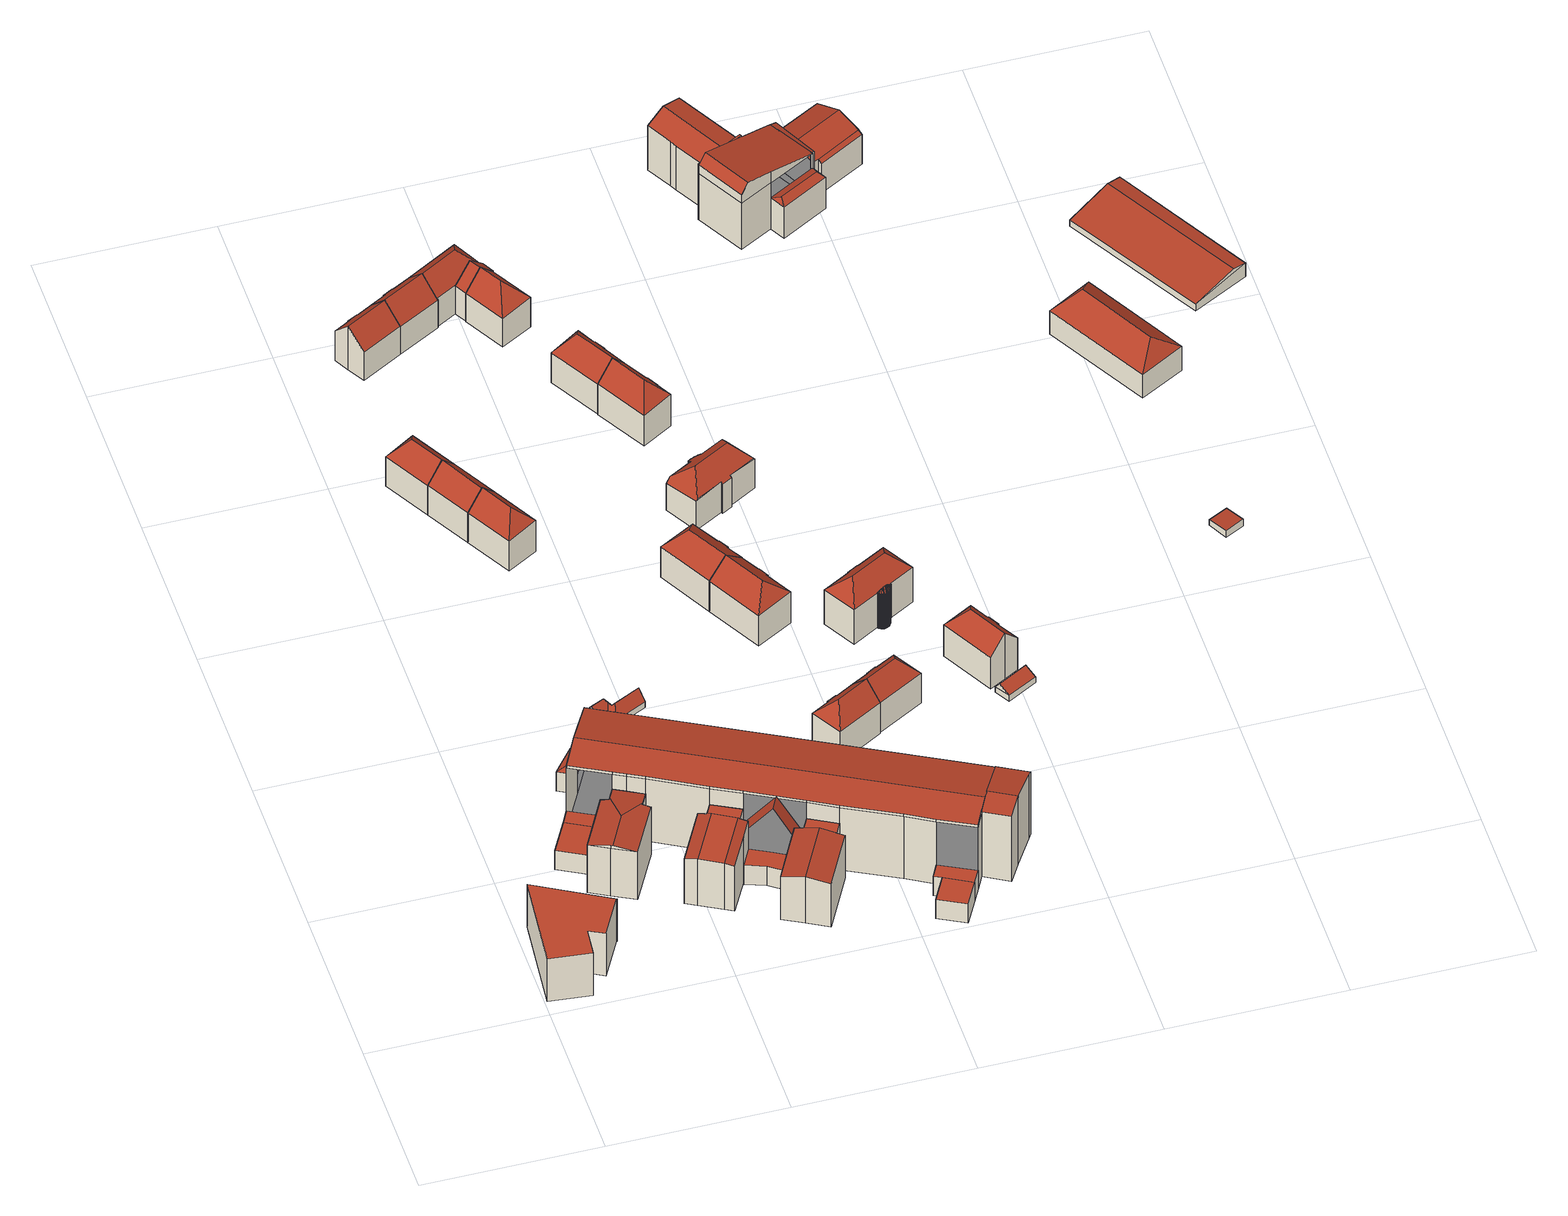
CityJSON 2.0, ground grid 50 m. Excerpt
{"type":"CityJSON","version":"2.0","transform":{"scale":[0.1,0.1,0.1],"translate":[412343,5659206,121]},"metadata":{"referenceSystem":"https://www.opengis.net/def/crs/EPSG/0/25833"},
"CityObjects":{
"building1":{"type":"Building","attributes":{"Dachtyp_tdc":"tdcPolyFlatRoof","Gemeindeschluessel":14612000,"Dachneigung":0,"QualitaetDacherkennung":38,"Geometrietyp2DReferenz":"3000","measuredHeight":15.46,"function":"31001_9998","roofType":"1000"},"geometry":[{"type":"Solid","lod":"2","boundaries":[[[[0,1,2,3]],[[0,4,5,6,7,8,9,10,1]],[[2,11,12,13,14,15,16,17,3]],[[1,10,11,2]],[[10,9,12,11]],[[9,8,13,12]],[[8,7,14,13]],[[7,6,15,14]],[[6,5,16,15]],[[5,4,17,16]],[[4,0,3,17]]]],"semantics":{"surfaces":[{"type":"WallSurface"},{"type":"RoofSurface"},{"type":"GroundSurface"}],"values":[[0,1,2,0,0,0,0,0,0,0,0]]}}]},
"building2":{"type":"Building","attributes":{"Dachtyp_tdc":"tdcFreeFormRoof","Gemeindeschluessel":14612000,"Dachneigung":10.06,"QualitaetDacherkennung":64,"Geometrietyp2DReferenz":"3000","measuredHeight":18.4,"function":"31001_9998","roofType":"5000"},"geometry":[{"type":"Solid","lod":"2","boundaries":[[[[18,19,20,21]],[[19,22,23,20]],[[22,24,25,23]],[[24,26,27,25]],[[26,28,29,27]],[[28,30,31,29]],[[30,32,33,31]],[[32,34,35,33]],[[34,36,37,35]],[[36,38,39,37]],[[38,18,21,39]],[[28,26,24,40,41,42]],[[40,43,19,18,38,44,45,41]],[[46,42,41,45,34,32]],[[30,46,32]],[[28,42,46,30]],[[36,44,38]],[[34,45,44,36]],[[22,43,40,24]],[[19,43,22]],[[21,20,23,25,27,29,31,33,35,37,39]]]],"semantics":{"surfaces":[{"type":"WallSurface"},{"type":"RoofSurface"},{"type":"GroundSurface"}],"values":[[0,0,0,0,0,0,0,0,0,0,0,1,1,1,0,0,0,0,0,0,2]]}}]},
"building3":{"type":"Building","attributes":{"Gemeindeschluessel":14612000,"Geometrietyp2DReferenz":"3000","function":"31001_9998","roofType":"9999"},"children":["building3-1","building3-2"]},
"building3-1":{"type":"BuildingPart","attributes":{"Dachtyp_tdc":"tdcPolyFlatRoof","Dachneigung":0,"QualitaetDacherkennung":47,"Geometrietyp2DReferenz":"3000","measuredHeight":15.82,"roofType":"1000"},"parents":["building3"],"geometry":[{"type":"MultiSurface","lod":"2","boundaries":[[[47,48,49,50]],[[48,51,52,49]],[[51,53,54,52]],[[53,51,48,47,55,56]],[[50,49,52,54,57,58]]],"semantics":{"surfaces":[{"type":"WallSurface"},{"type":"RoofSurface"},{"type":"GroundSurface"}],"values":[0,0,0,1,2]}}]},
"building3-2":{"type":"BuildingPart","attributes":{"Dachtyp_tdc":"tdcCutGableRoof","Dachneigung":1.2,"QualitaetDacherkennung":79,"Geometrietyp2DReferenz":"3000","measuredHeight":16.91,"roofType":"9999"},"parents":["building3"],"geometry":[{"type":"MultiSurface","lod":"2","boundaries":[[[59,60,61,62]],[[60,63,47,50,61]],[[64,54,53]],[[64,65,66,54]],[[65,67,68,66]],[[67,69,70,68]],[[69,71,72,70]],[[71,73,74,72]],[[73,59,62,74]],[[75,63,60,59,73]],[[71,69,67,65,64,76]],[[73,71,76,75]],[[62,61,50,58,57,54,66,68,70,72,74]]],"semantics":{"surfaces":[{"type":"WallSurface"},{"type":"RoofSurface"},{"type":"GroundSurface"}],"values":[0,0,0,0,0,0,0,0,0,1,1,1,2]}}]},
"building4":{"type":"Building","attributes":{"Dachtyp_tdc":"tdcFreeFormRoof","Gemeindeschluessel":14612000,"Dachneigung":54.26,"QualitaetDacherkennung":14,"Geometrietyp2DReferenz":"3000","measuredHeight":5.62,"function":"31001_9998","roofType":"5000"},"geometry":[{"type":"Solid","lod":"2","boundaries":[[[[77,78,79,80]],[[78,81,82,79]],[[81,83,84,82]],[[83,85,86,84]],[[85,87,88,86]],[[87,89,90,88]],[[89,91,92,90]],[[91,77,80,92]],[[93,94,95,91,89]],[[96,97,93,89,87]],[[98,96,87,85]],[[98,85,83]],[[97,96,98,83,81]],[[94,93,97,81,78]],[[95,94,78,77]],[[95,77,91]],[[80,79,82,84,86,88,90,92]]]],"semantics":{"surfaces":[{"type":"WallSurface"},{"type":"RoofSurface"},{"type":"GroundSurface"}],"values":[[0,0,0,0,0,0,0,0,1,1,1,0,1,1,1,0,2]]}}]},
"building5":{"type":"Building","attributes":{"Dachtyp_tdc":"tdcHipAndGableRoof","Gemeindeschluessel":14612000,"Dachneigung":47.19,"QualitaetDacherkennung":60,"Geometrietyp2DReferenz":"3000","measuredHeight":16.13,"function":"31001_9998","roofType":"5000"},"geometry":[{"type":"Solid","lod":"2","boundaries":[[[[99,100,101,102]],[[100,103,104,101]],[[103,105,106,104]],[[105,99,102,106]],[[103,100,107]],[[99,105,108]],[[100,99,108,107]],[[105,103,107,108]],[[102,101,104,106]]]],"semantics":{"surfaces":[{"type":"WallSurface"},{"type":"RoofSurface"},{"type":"GroundSurface"}],"values":[[0,0,0,0,1,0,1,1,2]]}}]},
"building6":{"type":"Building","attributes":{"Dachtyp_tdc":"tdcGableRoof","Gemeindeschluessel":14612000,"Dachneigung":45.9,"QualitaetDacherkennung":69,"Geometrietyp2DReferenz":"3000","measuredHeight":16.1,"function":"31001_9998","roofType":"3100"},"geometry":[{"type":"Solid","lod":"2","boundaries":[[[[109,110,111,106]],[[110,112,113,111]],[[112,114,102,113]],[[114,109,106,102]],[[112,110,115]],[[109,114,116]],[[110,109,116,115]],[[114,112,115,116]],[[106,111,113,102]]]],"semantics":{"surfaces":[{"type":"WallSurface"},{"type":"RoofSurface"},{"type":"GroundSurface"}],"values":[[0,0,0,0,0,0,1,1,2]]}}]},
"building7":{"type":"Building","attributes":{"Dachtyp_tdc":"tdcHipAndGableRoof","Gemeindeschluessel":14612000,"Dachneigung":45.63,"QualitaetDacherkennung":66,"Geometrietyp2DReferenz":"3000","measuredHeight":16.09,"function":"31001_9998","roofType":"5000"},"geometry":[{"type":"Solid","lod":"2","boundaries":[[[[110,117,118,111]],[[117,119,120,118]],[[119,112,113,120]],[[112,110,111,113]],[[119,117,121]],[[110,112,122]],[[117,110,122,121]],[[112,119,121,122]],[[111,118,120,113]]]],"semantics":{"surfaces":[{"type":"WallSurface"},{"type":"RoofSurface"},{"type":"GroundSurface"}],"values":[[0,0,0,0,1,0,1,1,2]]}}]},
"building8":{"type":"Building","attributes":{"Gemeindeschluessel":14612000,"Geometrietyp2DReferenz":"3000","function":"31001_9998","roofType":"9999"},"children":["building8-1","building8-2"]},
"building8-1":{"type":"BuildingPart","attributes":{"Dachtyp_tdc":"tdcGableRoof","Dachneigung":10.01,"QualitaetDacherkennung":75,"Geometrietyp2DReferenz":"3000","measuredHeight":16.76,"roofType":"3100"},"parents":["building8"],"geometry":[{"type":"MultiSurface","lod":"2","boundaries":[[[123,124,125,126]],[[124,127,128,129,125]],[[130,131,132,133,134]],[[131,135,136,132]],[[135,137,138,136]],[[137,139,140,138]],[[139,141,142,140]],[[141,143,144,142]],[[143,123,126,144]],[[139,137,135,131,130,145]],[[145,127,124,123,143,141,139]],[[126,125,129,146,133,132,136,138,140,142,144]]],"semantics":{"surfaces":[{"type":"WallSurface"},{"type":"RoofSurface"},{"type":"GroundSurface"}],"values":[0,0,0,0,0,0,0,0,0,1,1,2]}}]},
"building8-2":{"type":"BuildingPart","attributes":{"Dachtyp_tdc":"tdcPolyFlatRoof","Dachneigung":0,"QualitaetDacherkennung":44,"Geometrietyp2DReferenz":"3000","measuredHeight":15.21,"roofType":"1000"},"parents":["building8"],"geometry":[{"type":"MultiSurface","lod":"2","boundaries":[[[128,147,125,129]],[[147,148,149,125]],[[148,150,151,149]],[[150,134,133,151]],[[150,148,147,128,152,134]],[[133,146,129,125,149,151]]],"semantics":{"surfaces":[{"type":"WallSurface"},{"type":"RoofSurface"},{"type":"GroundSurface"}],"values":[0,0,0,0,1,2]}}]},
"building9":{"type":"Building","attributes":{"Dachtyp_tdc":"tdcGableRoof","Gemeindeschluessel":14612000,"Dachneigung":45.16,"QualitaetDacherkennung":73,"Geometrietyp2DReferenz":"3000","measuredHeight":15.73,"function":"31001_9998","roofType":"3100"},"geometry":[{"type":"Solid","lod":"2","boundaries":[[[[153,154,155,156]],[[154,157,158,155]],[[157,159,160,158]],[[159,161,162,160]],[[161,163,164,162]],[[163,165,166,164]],[[165,167,168,166]],[[167,169,170,168]],[[169,171,172,170]],[[171,153,156,172]],[[167,165,163,161]],[[161,159,157,154,153,171,169,167]],[[156,155,158,160,162,164,166,168,170,172]]]],"semantics":{"surfaces":[{"type":"WallSurface"},{"type":"RoofSurface"},{"type":"GroundSurface"}],"values":[[0,0,0,0,0,0,0,0,0,0,1,1,2]]}}]},
"building10":{"type":"Building","attributes":{"Gemeindeschluessel":14612000,"Geometrietyp2DReferenz":"3000","function":"31001_9998","roofType":"9999"},"children":["building10-1","building10-2","building10-3","building10-4","building10-5","building10-6","building10-7","building10-8","building10-9"]},
"building10-1":{"type":"BuildingPart","attributes":{"Dachtyp_tdc":"tdcGableRoof","Dachneigung":58.63,"QualitaetDacherkennung":1,"Geometrietyp2DReferenz":"3000","measuredHeight":23.01,"roofType":"3100"},"parents":["building10"],"geometry":[{"type":"MultiSurface","lod":"2","boundaries":[[[173,174,175,176]],[[174,177,178,179,175]],[[180,181,182,183,184]],[[181,185,186,182]],[[187,177,174,173,188,189]],[[189,190,185,181,180,187]],[[186,191,176,175,179,192,183,182]]],"semantics":{"surfaces":[{"type":"WallSurface"},{"type":"RoofSurface"},{"type":"GroundSurface"}],"values":[0,0,0,0,1,1,2]}}]},
"building10-2":{"type":"BuildingPart","attributes":{"Dachtyp_tdc":"tdcPolyFlatRoof","Dachneigung":0,"QualitaetDacherkennung":74,"Geometrietyp2DReferenz":"3000","measuredHeight":6.94,"roofType":"1000"},"parents":["building10"],"geometry":[{"type":"MultiSurface","lod":"2","boundaries":[[[193,194,195,196]],[[193,197,198,194]],[[197,199,200,198]],[[199,197,193,196]],[[195,194,198,200]]],"semantics":{"surfaces":[{"type":"WallSurface"},{"type":"RoofSurface"},{"type":"GroundSurface"}],"values":[0,0,0,1,2]}}]},
"building10-3":{"type":"BuildingPart","attributes":{"Dachtyp_tdc":"tdcPolyFlatRoof","Dachneigung":0,"QualitaetDacherkennung":73,"Geometrietyp2DReferenz":"3000","measuredHeight":6.92,"roofType":"1000"},"parents":["building10"],"geometry":[{"type":"MultiSurface","lod":"2","boundaries":[[[201,196,195,202]],[[199,203,204,200]],[[203,205,206,204]],[[205,203,199,196,201]],[[202,195,200,204,206]]],"semantics":{"surfaces":[{"type":"WallSurface"},{"type":"RoofSurface"},{"type":"GroundSurface"}],"values":[0,0,0,1,2]}}]},
"building10-4":{"type":"BuildingPart","attributes":{"Dachtyp_tdc":"tdcPolyFlatRoof","Dachneigung":0,"QualitaetDacherkennung":77,"Geometrietyp2DReferenz":"3000","measuredHeight":6.94,"roofType":"1000"},"parents":["building10"],"geometry":[{"type":"MultiSurface","lod":"2","boundaries":[[[207,21,20,208]],[[207,209,210,21]],[[209,211,212,210]],[[211,209,207,208]],[[20,21,210,212]]],"semantics":{"surfaces":[{"type":"WallSurface"},{"type":"RoofSurface"},{"type":"GroundSurface"}],"values":[0,0,0,1,2]}}]},
"building10-5":{"type":"BuildingPart","attributes":{"Dachtyp_tdc":"tdcFreeFormRoof","Dachneigung":23.26,"QualitaetDacherkennung":16,"Geometrietyp2DReferenz":"3000","measuredHeight":7.96,"roofType":"5000"},"parents":["building10"],"geometry":[{"type":"MultiSurface","lod":"2","boundaries":[[[213,214,215,216]],[[214,217,218,215]],[[219,220,221,222]],[[220,213,216,221]],[[217,214,223]],[[214,213,220,224,223]],[[220,219,224]],[[219,217,223,224]],[[216,215,218,222,221]]],"semantics":{"surfaces":[{"type":"WallSurface"},{"type":"RoofSurface"},{"type":"GroundSurface"}],"values":[0,0,0,0,1,1,1,1,2]}}]},
"building10-6":{"type":"BuildingPart","attributes":{"Dachtyp_tdc":"tdcPolyFlatRoof","Dachneigung":0,"QualitaetDacherkennung":38,"Geometrietyp2DReferenz":"3000","measuredHeight":6.93,"roofType":"1000"},"parents":["building10"],"geometry":[{"type":"MultiSurface","lod":"2","boundaries":[[[225,226,23,25]],[[226,208,20,23]],[[211,227,228,212]],[[227,211,208,226,225]],[[25,23,20,212,228]]],"semantics":{"surfaces":[{"type":"WallSurface"},{"type":"RoofSurface"},{"type":"GroundSurface"}],"values":[0,0,0,1,2]}}]},
"building10-7":{"type":"BuildingPart","attributes":{"Dachtyp_tdc":"tdcGableRoof","Dachneigung":10.1,"QualitaetDacherkennung":52,"Geometrietyp2DReferenz":"3000","measuredHeight":25.02,"roofType":"3100"},"parents":["building10"],"geometry":[{"type":"MultiSurface","lod":"2","boundaries":[[[229,230,231,232]],[[230,233,176,231]],[[233,173,176]],[[234,186,185]],[[234,235,236,186]],[[235,237,29,236]],[[237,238,27,29]],[[238,239,225,25,27]],[[240,241,219,222,228,227]],[[242,243,244,218,217]],[[243,245,246,244]],[[247,248,201,202,249]],[[250,251,252,253,254,255,256,257,258,259,260,261,262,263]],[[243,242,264,262,261,265,266,245]],[[240,263,262,264,241]],[[241,264,242]],[[239,250,263,240]],[[247,267,260,259,248]],[[248,259,258,268]],[[268,258,257,229]],[[229,257,256,230]],[[230,256,255,233]],[[233,255,254,234,190,269,188]],[[234,254,253,235]],[[235,253,252,237]],[[237,252,251,238]],[[238,251,250,239]],[[206,232,231,176,191,186,236,29,27,25,228,222,218,244,246,270,249,202]],[[268,229,232,206,205]]],"semantics":{"surfaces":[{"type":"WallSurface"},{"type":"RoofSurface"},{"type":"GroundSurface"}],"values":[0,0,0,0,0,0,0,0,0,0,0,0,1,1,0,0,0,0,0,0,0,0,0,0,0,0,0,2,0]}}]},
"building10-8":{"type":"BuildingPart","attributes":{"Dachtyp_tdc":"tdcPolyFlatRoof","Dachneigung":0,"QualitaetDacherkennung":67,"Geometrietyp2DReferenz":"3000","measuredHeight":6.99,"roofType":"1000"},"parents":["building10"],"geometry":[{"type":"MultiSurface","lod":"2","boundaries":[[[178,271,272,179]],[[271,273,274,272]],[[273,275,276,274]],[[275,184,183,276]],[[277,184,275,273,271,178]],[[272,274,276,183,192,179]]],"semantics":{"surfaces":[{"type":"WallSurface"},{"type":"RoofSurface"},{"type":"GroundSurface"}],"values":[0,0,0,0,1,2]}}]},
"building10-9":{"type":"BuildingPart","attributes":{"Dachtyp_tdc":"tdcGableRoof","Dachneigung":10.04,"QualitaetDacherkennung":58,"Geometrietyp2DReferenz":"3000","measuredHeight":24.7,"roofType":"3100"},"parents":["building10"],"geometry":[{"type":"MultiSurface","lod":"2","boundaries":[[[278,279,280,281]],[[279,282,283,280]],[[282,267,247,249,283]],[[284,285,286,246,245]],[[285,278,281,286]],[[287,265,267,282,279]],[[279,278,285,284,287]],[[281,280,283,249,270,246,286]]],"semantics":{"surfaces":[{"type":"WallSurface"},{"type":"RoofSurface"},{"type":"GroundSurface"}],"values":[0,0,0,0,0,1,1,2]}}]},
"building11":{"type":"Building","attributes":{"Dachtyp_tdc":"tdcGableRoof","Gemeindeschluessel":14612000,"Dachneigung":45.81,"QualitaetDacherkennung":75,"Geometrietyp2DReferenz":"3000","measuredHeight":15.8,"function":"31001_9998","roofType":"3100"},"geometry":[{"type":"Solid","lod":"2","boundaries":[[[[288,159,160,162]],[[159,289,290,160]],[[289,291,292,290]],[[291,293,294,292]],[[293,295,296,294]],[[295,297,298,296]],[[297,299,300,298]],[[299,301,302,300]],[[301,303,164,302]],[[303,288,162,164]],[[299,297,295,293,291,289,159,288]],[[288,303,301,299]],[[162,160,290,292,294,296,298,300,302,164]]]],"semantics":{"surfaces":[{"type":"WallSurface"},{"type":"RoofSurface"},{"type":"GroundSurface"}],"values":[[0,0,0,0,0,0,0,0,0,0,1,1,2]]}}]},
"building12":{"type":"Building","attributes":{"Dachtyp_tdc":"tdcHipAndGableRoof","Gemeindeschluessel":14612000,"Dachneigung":41.01,"QualitaetDacherkennung":72,"Geometrietyp2DReferenz":"3000","measuredHeight":16.13,"function":"31001_9998","roofType":"5000"},"geometry":[{"type":"Solid","lod":"2","boundaries":[[[[304,305,306,307]],[[305,308,309,306]],[[308,310,311,309]],[[310,312,313,311]],[[312,314,315,313]],[[314,316,317,315]],[[316,318,319,317]],[[318,320,321,319]],[[320,304,307,321]],[[316,314,322]],[[314,312,310,322]],[[310,308,305,304,320,318,316,322]],[[307,306,309,311,313,315,317,319,321]]]],"semantics":{"surfaces":[{"type":"WallSurface"},{"type":"RoofSurface"},{"type":"GroundSurface"}],"values":[[0,0,0,0,0,0,0,0,0,1,1,1,2]]}}]},
"building13":{"type":"Building","attributes":{"Dachtyp_tdc":"tdcHipAndGableRoof","Gemeindeschluessel":14612000,"Dachneigung":46.81,"QualitaetDacherkennung":72,"Geometrietyp2DReferenz":"3000","measuredHeight":16.45,"function":"31001_9998","roofType":"5000"},"geometry":[{"type":"Solid","lod":"2","boundaries":[[[[323,324,325,326]],[[324,327,328,325]],[[327,329,330,328]],[[329,331,332,330]],[[331,333,334,332]],[[333,335,336,334]],[[335,337,338,336]],[[337,339,340,338]],[[339,323,326,340]],[[335,333,341]],[[333,331,329,341]],[[329,327,324,323,339,337,335,341]],[[326,325,328,330,332,334,336,338,340]]]],"semantics":{"surfaces":[{"type":"WallSurface"},{"type":"RoofSurface"},{"type":"GroundSurface"}],"values":[[0,0,0,0,0,0,0,0,0,1,1,1,2]]}}]},
"building14":{"type":"Building","attributes":{"Gemeindeschluessel":14612000,"Geometrietyp2DReferenz":"3000","function":"31001_9998","roofType":"9999"},"children":["building14-1","building14-2"]},
"building14-1":{"type":"BuildingPart","attributes":{"Dachtyp_tdc":"tdcGableRoof","Dachneigung":45.19,"QualitaetDacherkennung":60,"Geometrietyp2DReferenz":"3000","measuredHeight":15.59,"roofType":"3100"},"parents":["building14"],"geometry":[{"type":"MultiSurface","lod":"2","boundaries":[[[342,343,344,345,346]],[[343,347,348,344]],[[347,349,350,348]],[[347,343,351]],[[342,352,349,353]],[[343,342,353,351]],[[349,347,351,353]],[[345,344,348,350]]],"semantics":{"surfaces":[{"type":"WallSurface"},{"type":"RoofSurface"},{"type":"GroundSurface"}],"values":[0,0,0,0,0,1,1,2]}}]},
"building14-2":{"type":"BuildingPart","attributes":{"Dachtyp_tdc":"tdcHipAndGableRoof","Dachneigung":46.38,"QualitaetDacherkennung":68,"Geometrietyp2DReferenz":"3000","measuredHeight":15.77,"roofType":"5000"},"parents":["building14"],"geometry":[{"type":"MultiSurface","lod":"2","boundaries":[[[354,355,302,356]],[[355,357,358,302]],[[357,359,298,358]],[[359,360,361,298]],[[360,346,345,361]],[[362,363,364,350,349]],[[363,354,356,364]],[[346,360,365]],[[360,359,357,365]],[[357,355,354,363,362,352,346,365]],[[356,302,358,298,361,345,350,364]]],"semantics":{"surfaces":[{"type":"WallSurface"},{"type":"RoofSurface"},{"type":"GroundSurface"}],"values":[0,0,0,0,0,0,0,1,1,1,2]}}]},
"building15":{"type":"Building","attributes":{"Dachtyp_tdc":"tdcHipAndGableRoof","Gemeindeschluessel":14612000,"Dachneigung":41.15,"QualitaetDacherkennung":72,"Geometrietyp2DReferenz":"3000","measuredHeight":16.17,"function":"31001_9998","roofType":"5000"},"geometry":[{"type":"Solid","lod":"2","boundaries":[[[[366,367,368,369]],[[309,370,371,372,373,374,375,313,376]],[[377,378,370,309]],[[378,379,371,370]],[[379,380,372,371]],[[380,381,373,372]],[[381,382,374,373]],[[382,368,375,374]],[[368,367,313,375]],[[367,366,376,313]],[[366,377,309,376]],[[368,382,369]],[[382,381,380,379,378,377,366,369]]]],"semantics":{"surfaces":[{"type":"RoofSurface"},{"type":"GroundSurface"},{"type":"WallSurface"}],"values":[[0,1,2,2,2,2,2,2,2,2,2,0,0]]}}]},
"building16":{"type":"Building","attributes":{"Dachtyp_tdc":"tdcHipAndGableRoof","Gemeindeschluessel":14612000,"Dachneigung":46.69,"QualitaetDacherkennung":58,"Geometrietyp2DReferenz":"3000","measuredHeight":15.84,"function":"31001_9998","roofType":"5000"},"geometry":[{"type":"Solid","lod":"2","boundaries":[[[[383,384,385,386]],[[384,387,388,385]],[[387,389,390,388]],[[389,383,386,390]],[[387,384,391]],[[383,389,392]],[[384,383,392,391]],[[389,387,391,392]],[[386,385,388,390]]]],"semantics":{"surfaces":[{"type":"WallSurface"},{"type":"RoofSurface"},{"type":"GroundSurface"}],"values":[[0,0,0,0,1,0,1,1,2]]}}]},
"building17":{"type":"Building","attributes":{"Dachtyp_tdc":"tdcHipAndGableRoof","Gemeindeschluessel":14612000,"Dachneigung":46.28,"QualitaetDacherkennung":77,"Geometrietyp2DReferenz":"3000","measuredHeight":16.48,"function":"31001_9998","roofType":"5000"},"geometry":[{"type":"Solid","lod":"2","boundaries":[[[[393,394,395,396]],[[394,397,398,395]],[[397,399,400,398]],[[399,401,402,400]],[[401,403,404,402]],[[403,405,406,404]],[[405,407,408,406]],[[407,409,410,408]],[[409,393,396,410]],[[405,403,411]],[[403,401,399,411]],[[399,397,394,393,409,407,405,411]],[[396,395,398,400,402,404,406,408,410]]]],"semantics":{"surfaces":[{"type":"WallSurface"},{"type":"RoofSurface"},{"type":"GroundSurface"}],"values":[[0,0,0,0,0,0,0,0,0,1,1,1,2]]}}]},
"building18":{"type":"Building","attributes":{"Dachtyp_tdc":"tdcHipAndGableRoof","Gemeindeschluessel":14612000,"Dachneigung":46.97,"QualitaetDacherkennung":72,"Geometrietyp2DReferenz":"3000","measuredHeight":15.88,"function":"31001_9998","roofType":"5000"},"geometry":[{"type":"Solid","lod":"2","boundaries":[[[[327,412,413,414]],[[412,415,416,413]],[[415,417,418,416]],[[417,419,420,418]],[[419,421,422,420]],[[421,423,424,422]],[[423,331,425,424]],[[331,426,427,425]],[[426,327,414,427]],[[423,421,428]],[[421,419,417,415,412,327,426,428]],[[426,331,423,428]],[[414,413,416,418,420,422,424,425,427]]]],"semantics":{"surfaces":[{"type":"WallSurface"},{"type":"RoofSurface"},{"type":"GroundSurface"}],"values":[[0,0,0,0,0,0,0,0,0,1,1,1,2]]}}]},
"building19":{"type":"Building","attributes":{"Dachtyp_tdc":"tdcHipAndGableRoof","Gemeindeschluessel":14612000,"Dachneigung":46.44,"QualitaetDacherkennung":76,"Geometrietyp2DReferenz":"3000","measuredHeight":16.56,"function":"31001_9998","roofType":"5000"},"geometry":[{"type":"Solid","lod":"2","boundaries":[[[[429,430,431,432]],[[430,433,434,431]],[[433,435,436,434]],[[435,437,438,436]],[[437,439,440,438]],[[439,441,442,440]],[[441,443,444,442]],[[443,445,446,444]],[[445,429,432,446]],[[441,439,447]],[[439,437,435,433,430,429,445,447]],[[445,443,441,447]],[[432,431,434,436,438,440,442,444,446]]]],"semantics":{"surfaces":[{"type":"WallSurface"},{"type":"RoofSurface"},{"type":"GroundSurface"}],"values":[[0,0,0,0,0,0,0,0,0,1,1,1,2]]}}]},
"building20":{"type":"Building","attributes":{"Dachtyp_tdc":"tdcFreeFormRoof","Gemeindeschluessel":14612000,"Dachneigung":42.73,"QualitaetDacherkennung":54,"Geometrietyp2DReferenz":"3000","measuredHeight":16.26,"function":"31001_9998","roofType":"5000"},"geometry":[{"type":"Solid","lod":"2","boundaries":[[[[448,449,450,451]],[[449,452,453,450]],[[452,454,455,453]],[[454,456,457,455]],[[456,458,459,457]],[[458,460,461,459]],[[460,462,463,461]],[[462,464,465,463]],[[464,466,467,465]],[[466,468,469,467]],[[468,470,471,469]],[[470,472,473,471]],[[472,474,475,473]],[[474,476,477,475]],[[476,478,479,477]],[[478,480,481,479]],[[480,482,483,481]],[[482,484,485,483]],[[484,486,487,485]],[[486,488,489,487]],[[488,490,491,489]],[[490,492,493,491]],[[492,494,495,493]],[[494,496,497,495]],[[496,498,499,497]],[[498,500,501,499]],[[500,502,503,501]],[[502,504,505,503]],[[504,506,507,505]],[[506,508,509,507]],[[508,510,511,509]],[[510,512,513,511]],[[512,514,515,513]],[[514,516,517,515]],[[516,518,519,517]],[[518,520,521,519]],[[520,522,523,521]],[[522,524,525,523]],[[524,526,527,525]],[[526,528,529,527]],[[528,530,531,529]],[[530,532,533,531]],[[532,534,535,533]],[[534,536,537,535]],[[536,538,539,537]],[[538,540,541,539]],[[540,542,543,541]],[[542,544,545,543]],[[544,546,547,545]],[[546,548,549,547]],[[548,550,551,549]],[[550,448,451,551]],[[552,449,448,553,554]],[[460,555,556,557,462]],[[550,548,546,544,542,540,538,536,534,532,530,528,526,524,522,520,518,516,514,512,510,508,506,504,502,500,498,496,494,492,490,488,486,484,482,480,478,476,474,472,470,468,466,464,557,556,554,553]],[[452,552,554,556,555,458,456,454]],[[460,458,555]],[[448,550,553]],[[452,449,552]],[[464,462,557]],[[451,450,453,455,457,459,461,463,465,467,469,471,473,475,477,479,481,483,485,487,489,491,493,495,497,499,501,503,505,507,509,511,513,515,517,519,521,523,525,527,529,531,533,535,537,539,541,543,545,547,549,551]]]],"semantics":{"surfaces":[{"type":"WallSurface"},{"type":"RoofSurface"},{"type":"GroundSurface"}],"values":[[0,0,0,0,0,0,0,0,0,0,0,0,0,0,0,0,0,0,0,0,0,0,0,0,0,0,0,0,0,0,0,0,0,0,0,0,0,0,0,0,0,0,0,0,0,0,0,0,0,0,0,0,1,1,1,1,0,0,0,0,2]]}}]},
"building21":{"type":"Building","attributes":{"Gemeindeschluessel":14612000,"Geometrietyp2DReferenz":"3000","function":"31001_9998","roofType":"9999"},"children":["building21-1","building21-2"]},
"building21-1":{"type":"BuildingPart","attributes":{"Dachtyp_tdc":"tdcHipRoof","Dachneigung":44.13,"QualitaetDacherkennung":71,"Geometrietyp2DReferenz":"3000","measuredHeight":17.57,"roofType":"3200"},"parents":["building21"],"geometry":[{"type":"MultiSurface","lod":"2","boundaries":[[[558,559,560,561]],[[559,562,563,560]],[[562,564,565,563]],[[564,566,567,565]],[[566,568,569,570,567]],[[571,572,573,574]],[[572,575,576,573]],[[575,577,578,576]],[[577,579,580,578]],[[579,558,561,580]],[[575,572,581]],[[564,562,582]],[[572,571,583,584,568,566,564,582,581]],[[562,559,558,579,577,575,581,582]],[[561,560,563,565,567,570,585,574,573,576,578,580]]],"semantics":{"surfaces":[{"type":"WallSurface"},{"type":"RoofSurface"},{"type":"GroundSurface"}],"values":[0,0,0,0,0,0,0,0,0,0,1,1,1,1,2]}}]},
"building21-2":{"type":"BuildingPart","attributes":{"Dachtyp_tdc":"tdcFreeFormRoof","Dachneigung":63.68,"QualitaetDacherkennung":34,"Geometrietyp2DReferenz":"3000","measuredHeight":14.5,"roofType":"5000"},"parents":["building21"],"geometry":[{"type":"MultiSurface","lod":"2","boundaries":[[[586,587,585,567]],[[587,588,589,585]],[[588,590,591,589]],[[590,592,593,591]],[[592,594,595,593]],[[594,596,597,595]],[[596,598,599,597]],[[598,600,601,599]],[[600,602,603,601]],[[602,604,605,603]],[[604,606,607,605]],[[606,608,609,607]],[[608,610,611,609]],[[610,612,613,611]],[[612,614,615,613]],[[614,616,617,615]],[[616,618,619,617]],[[618,620,621,619]],[[620,622,623,621]],[[622,624,625,623]],[[624,626,627,625]],[[626,628,629,627]],[[628,630,631,629]],[[630,632,633,631]],[[632,634,635,633]],[[634,636,637,635]],[[636,638,639,637]],[[638,640,641,639]],[[640,642,643,641]],[[642,644,645,643]],[[644,646,647,645]],[[646,648,649,647]],[[648,650,651,649]],[[650,652,653,651]],[[652,654,655,653]],[[654,656,657,655]],[[656,658,659,657]],[[658,660,661,659]],[[660,662,663,661]],[[662,664,665,663]],[[664,666,571,574,665]],[[569,586,567,570]],[[666,664,662,667]],[[662,660,658,668,667]],[[658,656,654,652,650,669,668]],[[650,648,646,670,669]],[[646,644,642,671,670]],[[642,640,638,636,634,672,671]],[[634,632,630,673,672]],[[630,628,626,674,673]],[[626,624,622,620,675,674]],[[620,618,616,614,612,676,675]],[[612,610,608,606,604,677,676]],[[604,602,600,678,677]],[[600,598,596,594,592,679,678]],[[592,590,588,587,586,569,584,587,679]],[[587,666,667,668,669,670,671,672,673,674,675,676,677,678,679]],[[567,585,589,591,593,595,597,599,601,603,605,607,609,611,613,615,617,619,621,623,625,627,629,631,633,635,637,639,641,643,645,647,649,651,653,655,657,659,661,663,665,574,585,570]]],"semantics":{"surfaces":[{"type":"WallSurface"},{"type":"RoofSurface"},{"type":"GroundSurface"}],"values":[0,0,0,0,0,0,0,0,0,0,0,0,0,0,0,0,0,0,0,0,0,0,0,0,0,0,0,0,0,0,0,0,0,0,0,0,0,0,0,0,0,0,1,1,1,1,1,1,1,1,1,1,1,1,1,1,1,2]}}]},
"building22":{"type":"Building","attributes":{"Dachtyp_tdc":"tdcHipAndGableRoof","Gemeindeschluessel":14612000,"Dachneigung":47.04,"QualitaetDacherkennung":67,"Geometrietyp2DReferenz":"3000","measuredHeight":16.59,"function":"31001_9998","roofType":"5000"},"geometry":[{"type":"Solid","lod":"2","boundaries":[[[[680,681,682,683]],[[681,684,685,682]],[[684,686,687,685]],[[686,688,689,687]],[[688,690,691,689]],[[690,692,693,691]],[[686,684,694]],[[684,681,680,694]],[[680,695,696,692,690,688,686,694]],[[693,697,698,683,682,685,687,689,691]],[[692,696,697,693]],[[696,695,698,697]],[[695,680,683,698]]]],"semantics":{"surfaces":[{"type":"WallSurface"},{"type":"RoofSurface"},{"type":"GroundSurface"}],"values":[[0,0,0,0,0,0,1,1,1,2,0,0,0]]}}]},
"building23":{"type":"Building","attributes":{"Dachtyp_tdc":"tdcGableRoof","Gemeindeschluessel":14612000,"Dachneigung":26.65,"QualitaetDacherkennung":12,"Geometrietyp2DReferenz":"3000","measuredHeight":3.87,"function":"31001_9998","roofType":"3100"},"geometry":[{"type":"Solid","lod":"2","boundaries":[[[[699,700,701,702]],[[700,703,704,701]],[[703,705,706,704]],[[705,699,702,706]],[[703,700,707]],[[699,705,708]],[[700,699,708,707]],[[705,703,707,708]],[[702,701,704,706]]]],"semantics":{"surfaces":[{"type":"WallSurface"},{"type":"RoofSurface"},{"type":"GroundSurface"}],"values":[[0,0,0,0,0,0,1,1,2]]}}]},
"building24":{"type":"Building","attributes":{"Gemeindeschluessel":14612000,"Geometrietyp2DReferenz":"3000","function":"31001_9998","roofType":"9999"},"children":["building24-1","building24-2","building24-3","building24-4","building24-5","building24-6","building24-7"]},
"building24-1":{"type":"BuildingPart","attributes":{"Dachtyp_tdc":"tdcPolyFlatRoof","Dachneigung":18.43,"QualitaetDacherkennung":70,"Geometrietyp2DReferenz":"3000","measuredHeight":16.67,"roofType":"2100"},"parents":["building24"],"geometry":[{"type":"MultiSurface","lod":"2","boundaries":[[[709,710,711,712]],[[710,713,711]],[[714,715,716]],[[714,717,718,715]],[[717,719,720,718]],[[717,714,710,709,719]],[[720,712,711,721,715,718]]],"semantics":{"surfaces":[{"type":"WallSurface"},{"type":"RoofSurface"},{"type":"GroundSurface"}],"values":[0,0,0,0,0,1,2]}}]},
"building24-2":{"type":"BuildingPart","attributes":{"Dachtyp_tdc":"tdcGableRoof","Dachneigung":14.5,"QualitaetDacherkennung":15,"Geometrietyp2DReferenz":"3000","measuredHeight":22.8,"roofType":"3100"},"parents":["building24"],"geometry":[{"type":"MultiSurface","lod":"2","boundaries":[[[722,723,724,725,720,719]],[[726,727,728,729,730]],[[727,731,732,728]],[[733,709,712,734]],[[722,709,735,736,737,738,739,723]],[[740,738,737,741]],[[727,740,741,731]],[[726,739,738,740,727]],[[723,739,726]],[[733,735,709]],[[720,725,729,728,732,734,712]]],"semantics":{"surfaces":[{"type":"WallSurface"},{"type":"RoofSurface"},{"type":"GroundSurface"}],"values":[0,0,0,0,1,1,0,0,0,0,2]}}]},
"building24-3":{"type":"BuildingPart","attributes":{"Dachtyp_tdc":"tdcPolyFlatRoof","Dachneigung":27.56,"QualitaetDacherkennung":59,"Geometrietyp2DReferenz":"3000","measuredHeight":11.28,"roofType":"2100"},"parents":["building24"],"geometry":[{"type":"MultiSurface","lod":"2","boundaries":[[[742,743,744,745]],[[743,746,747,744]],[[746,748,749,747]],[[748,746,743,742]],[[745,744,747,749]]],"semantics":{"surfaces":[{"type":"WallSurface"},{"type":"RoofSurface"},{"type":"GroundSurface"}],"values":[0,0,0,1,2]}}]},
"building24-4":{"type":"BuildingPart","attributes":{"Dachtyp_tdc":"tdcGableRoof","Dachneigung":21.24,"QualitaetDacherkennung":32,"Geometrietyp2DReferenz":"3000","measuredHeight":13.97,"roofType":"3100"},"parents":["building24"],"geometry":[{"type":"MultiSurface","lod":"2","boundaries":[[[713,750,751,711]],[[750,752,753,751]],[[752,754,755,753]],[[754,756,742,745,755]],[[757,716,715,749,748]],[[754,752,750,713,758]],[[758,716,757,756,754]],[[715,721,711,751,753,755,745,749]]],"semantics":{"surfaces":[{"type":"WallSurface"},{"type":"RoofSurface"},{"type":"GroundSurface"}],"values":[0,0,0,0,0,1,1,2]}}]},
"building24-5":{"type":"BuildingPart","attributes":{"Dachtyp_tdc":"tdcFreeFormRoof","Dachneigung":26,"QualitaetDacherkennung":14,"Geometrietyp2DReferenz":"3000","measuredHeight":12.47,"roofType":"5000"},"parents":["building24"],"geometry":[{"type":"MultiSurface","lod":"2","boundaries":[[[724,759,760,725]],[[759,761,762,760]],[[761,730,729,762]],[[763,730,761]],[[764,763,761,759]],[[764,759,724]],[[763,764,724,730]],[[725,760,762,729]]],"semantics":{"surfaces":[{"type":"WallSurface"},{"type":"RoofSurface"},{"type":"GroundSurface"}],"values":[0,0,0,1,1,1,1,2]}}]},
"building24-6":{"type":"BuildingPart","attributes":{"Dachtyp_tdc":"tdcPolyFlatRoof","Dachneigung":0,"QualitaetDacherkennung":16,"Geometrietyp2DReferenz":"3000","measuredHeight":19.99,"roofType":"1000"},"parents":["building24"],"geometry":[{"type":"MultiSurface","lod":"2","boundaries":[[[765,766,735,733,734,767,768]],[[769,770,732,731,741]],[[769,771,772,773,770]],[[771,769,741,736,766,765]],[[767,734,732,770,773,774]]],"semantics":{"surfaces":[{"type":"WallSurface"},{"type":"RoofSurface"},{"type":"GroundSurface"}],"values":[0,0,0,1,2]}}]},
"building24-7":{"type":"BuildingPart","attributes":{"Dachtyp_tdc":"tdcGableRoof","Dachneigung":27.52,"QualitaetDacherkennung":78,"Geometrietyp2DReferenz":"3000","measuredHeight":18.97,"roofType":"3100"},"parents":["building24"],"geometry":[{"type":"MultiSurface","lod":"2","boundaries":[[[775,776,777,778]],[[776,779,780,777]],[[779,781,782,780]],[[781,768,767,782]],[[772,783,784,773]],[[783,775,778,784]],[[785,768,781,779]],[[779,776,775,783,772,785]],[[778,777,780,782,767,774,773,784]]],"semantics":{"surfaces":[{"type":"WallSurface"},{"type":"RoofSurface"},{"type":"GroundSurface"}],"values":[0,0,0,0,0,0,1,1,2]}}]},
"building25":{"type":"Building","attributes":{"Dachtyp_tdc":"tdcPolyFlatRoof","Gemeindeschluessel":14612000,"Dachneigung":4.44,"QualitaetDacherkennung":82,"Geometrietyp2DReferenz":"3000","measuredHeight":2.51,"function":"31001_9998","roofType":"2100"},"geometry":[{"type":"Solid","lod":"2","boundaries":[[[[786,787,788,789]],[[787,790,791,788]],[[790,792,793,791]],[[792,786,789,793]],[[792,790,787,786]],[[789,788,791,793]]]],"semantics":{"surfaces":[{"type":"WallSurface"},{"type":"RoofSurface"},{"type":"GroundSurface"}],"values":[[0,0,0,0,1,2]]}}]},
"building26":{"type":"Building","attributes":{"Dachtyp_tdc":"tdcHipRoof","Gemeindeschluessel":14612000,"Dachneigung":38.01,"QualitaetDacherkennung":74,"Geometrietyp2DReferenz":"3000","measuredHeight":14.15,"function":"31001_9998","roofType":"3200"},"geometry":[{"type":"Solid","lod":"2","boundaries":[[[[794,795,796,797]],[[795,798,799,796]],[[798,800,801,799]],[[800,794,797,801]],[[798,795,802]],[[794,800,803]],[[795,794,803,802]],[[800,798,802,803]],[[797,796,799,801]]]],"semantics":{"surfaces":[{"type":"WallSurface"},{"type":"RoofSurface"},{"type":"GroundSurface"}],"values":[[0,0,0,0,1,1,1,1,2]]}}]},
"building27":{"type":"Building","attributes":{"Dachtyp_tdc":"tdcGableRoof","Gemeindeschluessel":14612000,"Dachneigung":13.37,"QualitaetDacherkennung":89,"Geometrietyp2DReferenz":"3000","measuredHeight":5.55,"function":"31001_2000","roofType":"3100"},"geometry":[{"type":"Solid","lod":"2","boundaries":[[[[804,805,806,807]],[[805,808,809,806]],[[808,810,811,809]],[[810,804,807,811]],[[808,805,812]],[[804,810,813]],[[805,804,813,812]],[[810,808,812,813]],[[807,806,809,811]]]],"semantics":{"surfaces":[{"type":"WallSurface"},{"type":"RoofSurface"},{"type":"GroundSurface"}],"values":[[0,0,0,0,0,0,1,1,2]]}}]}
},
"vertices":[
[180,96,159],[180,95,159],[180,95,5],[180,96,5],[240,205,159],[242,207,159],[36,324,159],[7,48,159],[127,36,159],[136,118,159],[180,94,159],[180,94,5],[136,118,5],[127,36,5],[7,48,5],[36,324,5],[242,207,5],[240,205,5],
[247,446,189],[296,538,189],[296,538,17],[247,446,17],[316,528,189],[316,528,17],[336,566,189],[336,566,17],[370,548,189],[370,548,17],[414,525,189],[414,525,17],[393,486,189],[393,486,17],[413,475,189],[413,475,17],[334,327,189],[334,327,17],[271,360,189],[271,360,17],[216,389,189],[216,389,17],[320,535,193],[327,455,201],[397,493,193],[316,528,193],[271,360,200],[275,358,201],[393,486,193],
[541,407,185],[561,445,185],[561,445,27],[541,407,27],[639,404,185],[639,404,27],[618,365,185],[618,365,27],[552,401,185],[615,367,185],[615,367,27],[552,401,27],
[441,269,189],[521,418,189],[521,418,27],[441,269,27],[541,407,194],[618,365,194],[638,355,189],[638,355,27],[610,302,189],[610,302,27],[558,206,189],[558,206,27],[535,218,195],[535,218,27],[472,253,196],[472,253,27],[552,401,196],[615,367,195],
[368,918,128],[426,946,128],[426,946,108],[368,918,108],[440,918,128],[440,918,108],[504,949,128],[504,949,108],[525,906,128],[525,906,108],[430,860,128],[430,860,108],[418,885,128],[418,885,108],[390,872,128],[390,872,108],[426,908,152],[414,912,164],[379,895,164],[441,892,161],[432,895,152],[514,927,161],
[183,1717,234],[109,1849,235],[109,1849,130],[183,1717,130],[196,1897,242],[196,1897,130],[270,1766,241],[270,1766,130],[175,1837,291],[228,1743,291],
[270,1766,242],[340,1640,242],[340,1640,130],[253,1591,237],[253,1591,130],[183,1717,237],[298,1617,291],[229,1743,291],
[411,1510,242],[411,1510,130],[325,1461,237],[325,1461,130],[349,1526,291],[299,1617,291],
[745,297,189],[765,287,193],[765,287,33],[745,297,33],[765,286,193],[765,286,185],[765,286,33],[843,245,193],[842,245,193],[842,245,33],[843,245,33],[843,245,185],[863,234,189],[863,234,33],[777,74,189],[777,74,33],[718,106,201],[718,106,33],[660,137,189],[660,137,33],[717,245,189],[717,245,33],[804,266,201],[804,266,33],
[765,287,185],[786,325,185],[786,325,33],[863,283,185],[863,283,33],[804,266,185],
[157,2352,235],[185,2367,235],[185,2367,135],[157,2352,135],[188,2362,241],[188,2362,135],[229,2384,242],[229,2384,135],[253,2342,292],[253,2342,135],[280,2293,236],[280,2293,135],[164,2229,236],[164,2229,135],[136,2277,292],[136,2277,135],[113,2320,242],[113,2320,135],[160,2347,241],[160,2347,135],
[786,325,117],[765,287,117],[765,287,17],[786,325,17],[745,297,155],[745,297,87],[745,297,17],[638,355,162],[618,365,133],[618,365,17],[638,355,17],[638,355,87],[639,404,133],[639,404,17],[696,324,247],[719,361,242],[716,362,247],[713,364,242],[716,362,17],[696,324,17],
[1124,3,86],[1124,3,17],[1163,74,17],[1163,74,86],[1049,43,86],[1049,43,17],[1087,114,86],[1087,114,17],
[1183,112,86],[1183,112,17],[1066,125,86],[1066,125,17],[1086,163,86],[1086,163,17],
[247,446,86],[296,538,86],[160,492,86],[160,492,17],[210,584,86],[210,584,17],
[272,800,86],[304,839,86],[304,839,17],[272,800,17],[336,821,86],[336,821,17],[294,741,86],[245,767,86],[245,767,17],[294,741,17],[315,821,94],[283,775,96],
[336,566,86],[316,528,86],[230,623,86],[230,623,17],
[1011,205,242],[863,283,242],[863,283,17],[1011,205,17],[786,325,242],[639,404,242],[561,445,242],[561,445,17],[414,525,242],[370,548,242],[336,566,242],[230,623,242],[294,741,242],[336,821,242],[357,810,242],[357,810,17],[1290,312,242],[1290,312,17],[1206,155,242],[1183,112,242],[1206,155,17],[336,566,251],[370,548,251],[414,525,251],[561,445,251],[639,404,251],[786,325,251],[863,283,251],[1011,205,251],[1086,163,251],[1183,112,251],[1206,155,260],[1224,190,267],[272,700,267],[230,623,251],[294,741,259],[1235,209,263],[1236,212,262],[1206,155,252],[1086,163,242],[716,362,242],[1236,212,17],
[717,245,87],[717,245,17],[667,281,87],[667,281,17],[610,302,87],[610,302,17],[696,324,87],
[1361,253,247],[1309,172,264],[1309,172,17],[1361,253,17],[1274,117,252],[1274,117,17],[1290,312,244],[1370,268,243],[1370,268,17],[1236,212,264],
[253,2342,293],[274,2410,242],[274,2410,135],[271,2415,236],[271,2415,135],[299,2431,236],[299,2431,135],[302,2425,242],[302,2425,135],[350,2451,242],[350,2451,135],[373,2408,293],[373,2408,135],[400,2359,235],[400,2359,135],[280,2293,235],
[865,1299,218],[860,1296,222],[860,1296,113],[865,1299,113],[887,1248,223],[887,1248,113],[835,1219,274],[835,1219,113],[782,1190,222],[782,1190,113],[698,1345,223],[698,1345,113],[800,1402,223],[800,1402,113],[843,1324,224],[843,1324,113],[849,1327,218],[849,1327,113],[771,1334,274],
[980,716,203],[983,711,208],[983,711,98],[980,716,98],[1033,739,208],[1033,739,98],[1057,694,262],[1057,694,98],[1081,651,209],[1081,651,98],[951,579,209],[951,579,98],[902,666,208],[902,666,98],[956,696,208],[956,696,98],[953,701,203],[953,701,98],[967,644,262],
[547,2445,245],[565,2411,245],[565,2411,135],[547,2445,135],[547,2445,238],[476,2362,236],[476,2362,135],[458,2395,236],[458,2395,135],[523,2388,291],[476,2405,238],[505,2421,291],
[402,2360,235],[400,2359,234],[402,2360,135],[373,2407,293],[373,2407,135],[350,2451,243],[497,2534,243],[497,2534,135],[458,2395,238],[400,2363,238],[400,2363,135],[478,2466,293],
[834,1219,275],[782,1190,223],[868,1033,222],[898,1103,275],[914,1199,113],[919,1202,113],[935,1172,113],[928,1169,113],[971,1090,113],[868,1033,113],[834,1219,113],[887,1248,222],[914,1199,222],[919,1202,217],[935,1172,217],[928,1169,224],[971,1090,224],
[565,2411,242],[630,2294,242],[630,2294,134],[565,2411,134],[541,2246,235],[541,2246,134],[476,2362,235],[476,2362,134],[559,2324,293],[523,2388,293],
[762,2067,235],[756,2063,244],[756,2063,128],[762,2067,128],[793,1995,244],[793,1995,128],[755,1974,292],[755,1974,128],[707,1947,235],[707,1947,128],[626,2092,235],[626,2092,128],[712,2141,244],[712,2141,128],[738,2093,244],[738,2093,128],[745,2098,235],[745,2098,128],[693,2084,292],
[1082,766,208],[1082,766,103],[1033,739,103],[1080,771,203],[1080,771,103],[1108,787,202],[1108,787,103],[1111,782,208],[1111,782,103],[1164,811,208],[1164,811,103],[1212,724,209],[1212,724,103],[1081,651,103],[1057,695,262],[1057,695,103],[1148,745,262],
[793,1995,243],[830,1930,243],[830,1930,127],[793,1995,127],[837,1934,234],[837,1934,127],[855,1903,234],[855,1903,127],[848,1899,243],[848,1899,127],[875,1852,242],[875,1852,127],[789,1802,236],[789,1802,127],[707,1947,237],[707,1947,127],[754,1973,293],[754,1973,127],[810,1873,293],
[971,1681,209],[1022,1587,219],[1022,1587,113],[971,1681,113],[943,1543,224],[943,1543,113],[945,1538,219],[945,1538,113],[917,1522,219],[917,1522,113],[914,1527,224],[914,1527,113],[833,1482,219],[833,1482,113],[781,1576,209],[781,1576,113],[860,1619,225],[860,1619,113],[859,1620,224],[859,1620,113],[859,1621,223],[859,1621,113],[858,1622,222],[858,1622,113],[858,1623,221],[858,1623,113],[857,1624,220],[857,1624,113],[857,1625,219],[857,1625,113],[857,1627,218],[857,1627,113],[857,1628,217],[857,1628,113],[857,1629,216],[857,1629,113],[857,1630,215],[857,1630,113],[857,1631,214],[857,1631,113],[857,1632,213],[857,1632,113],[857,1634,212],[857,1634,113],[858,1635,211],[858,1635,113],[858,1636,211],[858,1636,113],[859,1637,210],[859,1637,113],[859,1638,210],[859,1638,113],[860,1639,209],[860,1639,113],[861,1640,209],[861,1640,113],[862,1641,208],[862,1641,113],[863,1642,208],[863,1642,113],[864,1643,208],[864,1643,113],[865,1644,208],[865,1644,113],[867,1645,208],[867,1645,113],[869,1645,208],[869,1645,113],[870,1646,208],[870,1646,113],[871,1646,208],[871,1646,113],[873,1646,209],[873,1646,113],[874,1647,209],[874,1647,113],[876,1647,210],[876,1647,113],[877,1647,210],[877,1647,113],[878,1647,211],[878,1647,113],[880,1646,212],[880,1646,113],[882,1646,213],[882,1646,113],[884,1645,214],[884,1645,113],[885,1645,215],[885,1645,113],[886,1644,217],[886,1644,113],[888,1643,218],[888,1643,113],[889,1643,219],[889,1643,113],[890,1642,220],[890,1642,113],[891,1641,221],[891,1641,113],[892,1640,223],[892,1640,113],[893,1638,224],[893,1638,113],[1018,1584,224],[960,1675,224],[954,1609,275],[837,1485,224],[851,1552,275],[793,1582,225],
[1164,1141,217],[1167,1136,223],[1167,1136,99],[1164,1141,99],[1246,1180,223],[1246,1180,99],[1297,1087,224],[1297,1087,99],[1226,1047,224],[1226,1047,99],[1227,1047,224],[1227,1047,209],[1227,1047,99],[1183,1023,224],[1108,981,224],[1108,981,99],[1183,1023,99],[1056,1074,223],[1056,1074,99],[1136,1119,223],[1136,1119,99],[1133,1124,217],[1133,1124,99],[1126,1052,275],[1228,1109,275],[1219,1043,224],[1220,1044,224],[1219,1043,99],
[1226,1047,209],[1219,1043,225],[1220,1043,225],[1220,1043,99],[1220,1041,225],[1220,1041,99],[1220,1040,225],[1220,1040,99],[1221,1038,225],[1221,1038,99],[1221,1037,225],[1221,1037,99],[1221,1035,225],[1221,1035,99],[1221,1034,225],[1221,1034,99],[1221,1032,225],[1221,1032,99],[1220,1031,225],[1220,1031,99],[1220,1029,225],[1220,1029,99],[1220,1028,225],[1220,1028,99],[1219,1027,225],[1219,1027,99],[1218,1025,225],[1218,1025,99],[1218,1024,225],[1218,1024,99],[1217,1023,225],[1217,1023,99],[1216,1021,225],[1216,1021,99],[1215,1020,225],[1215,1020,99],[1214,1019,225],[1214,1019,99],[1213,1018,225],[1213,1018,99],[1211,1017,225],[1211,1017,99],[1209,1016,225],[1209,1016,99],[1208,1016,225],[1208,1016,99],[1206,1015,225],[1206,1015,99],[1205,1015,225],[1205,1015,99],[1203,1014,225],[1203,1014,99],[1202,1014,225],[1202,1014,99],[1200,1014,225],[1200,1014,99],[1199,1014,225],[1199,1014,99],[1197,1014,225],[1197,1014,99],[1196,1015,225],[1196,1015,99],[1194,1015,225],[1194,1015,99],[1192,1016,225],[1192,1016,99],[1191,1016,225],[1191,1016,99],[1190,1017,225],[1190,1017,99],[1188,1018,225],[1188,1018,99],[1187,1019,225],[1187,1019,99],[1186,1020,225],[1186,1020,99],[1185,1021,225],[1185,1021,99],[1184,1022,225],[1184,1022,99],[1183,1023,225],[1187,1022,230],[1190,1022,234],[1195,1022,239],[1197,1022,241],[1199,1023,242],[1203,1024,244],[1204,1024,244],[1206,1025,244],[1208,1027,244],[1211,1029,242],[1214,1032,239],[1215,1034,237],[1218,1039,231],
[1441,742,273],[1397,718,220],[1397,718,107],[1441,742,107],[1315,867,220],[1315,867,107],[1402,914,221],[1402,914,107],[1429,865,221],[1429,865,107],[1436,869,213],[1436,869,107],[1453,837,213],[1453,837,107],[1382,850,273],[1483,766,221],[1446,833,221],[1446,833,107],[1483,766,107],
[1405,705,124],[1490,751,124],[1490,751,107],[1405,705,107],[1514,707,128],[1514,707,107],[1430,661,128],[1430,661,107],[1497,739,146],[1413,692,146],
[1373,2629,340],[1390,2638,333],[1390,2638,173],[1373,2629,173],[1390,2638,285],[1453,2514,333],[1453,2514,173],[1453,2514,287],[1455,2509,333],[1455,2509,173],[1444,2502,338],[1444,2502,173],[1422,2575,173],
[1444,2502,340],[1447,2497,340],[1447,2497,286],[1447,2497,173],[1313,2424,340],[1220,2373,340],[1220,2373,173],[1313,2424,173],[1313,2424,286],[1146,2507,340],[1146,2507,173],[1281,2580,340],[1281,2580,173],[1281,2580,367],[1263,2570,373],[1167,2519,401],[1241,2384,401],[1313,2424,380],[1220,2373,372],[1146,2507,373],
[1600,2596,286],[1606,2585,279],[1606,2585,173],[1600,2596,173],[1476,2512,279],[1476,2512,173],[1470,2523,286],[1470,2523,173],
[1385,2647,281],[1385,2647,173],[1527,2724,282],[1527,2724,173],[1566,2655,313],[1566,2655,173],[1600,2596,288],[1470,2523,287],[1422,2575,313],
[1470,2455,286],[1470,2455,173],[1337,2381,286],[1337,2381,173],[1336,2408,298],[1450,2471,297],
[1278,2585,373],[1281,2580,373],[1278,2585,173],[1278,2585,352],[1144,2511,373],[1144,2511,173],[1176,2529,373],[1176,2529,332],[1176,2529,173],[1226,2557,173],
[1111,2650,333],[1071,2721,333],[1071,2721,173],[1111,2650,173],[1121,2749,363],[1121,2749,173],[1172,2777,352],[1172,2777,173],[1120,2629,332],[1120,2629,173],[1226,2557,363],
[2130,1058,149],[2101,1114,144],[2101,1114,124],[2130,1058,124],[2156,1142,144],[2156,1142,124],[2184,1086,149],[2184,1086,124],
[2053,1552,265],[1890,1845,265],[1890,1845,181],[2053,1552,181],[2015,1914,268],[2015,1914,181],[2178,1621,268],[2178,1621,181],[1977,1840,322],[2096,1625,322],
[2273,1817,205],[2051,2206,205],[2051,2206,183],[2273,1817,183],[2212,2295,230],[2212,2295,183],[2432,1901,231],[2432,1901,183],[2173,2274,238],[2395,1882,238]
]}
